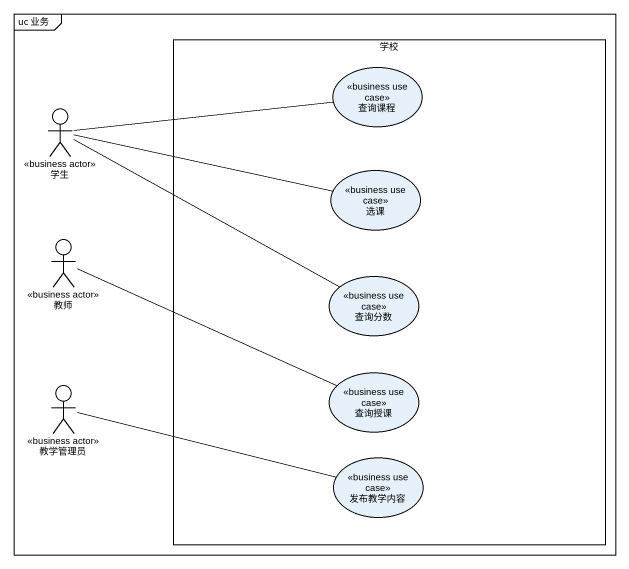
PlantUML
@startuml
mainframe uc 业务
rectangle 学校 {
  usecase 查询课程 <<business use case>>
  usecase 选课 <<business use case>>
  usecase 查询分数 <<business use case>>
  usecase 查询授课 <<business use case>>
  usecase 发布教学内容 <<business use case>>
}
actor 学生 <<business actor>>
actor 教师 <<business actor>>
actor 教学管理员 <<business actor>>
学生 -right- 查询课程
学生 -right- 选课
学生 -right- 查询分数
教师 -right- 查询授课
教学管理员 -right- 发布教学内容
@enduml
